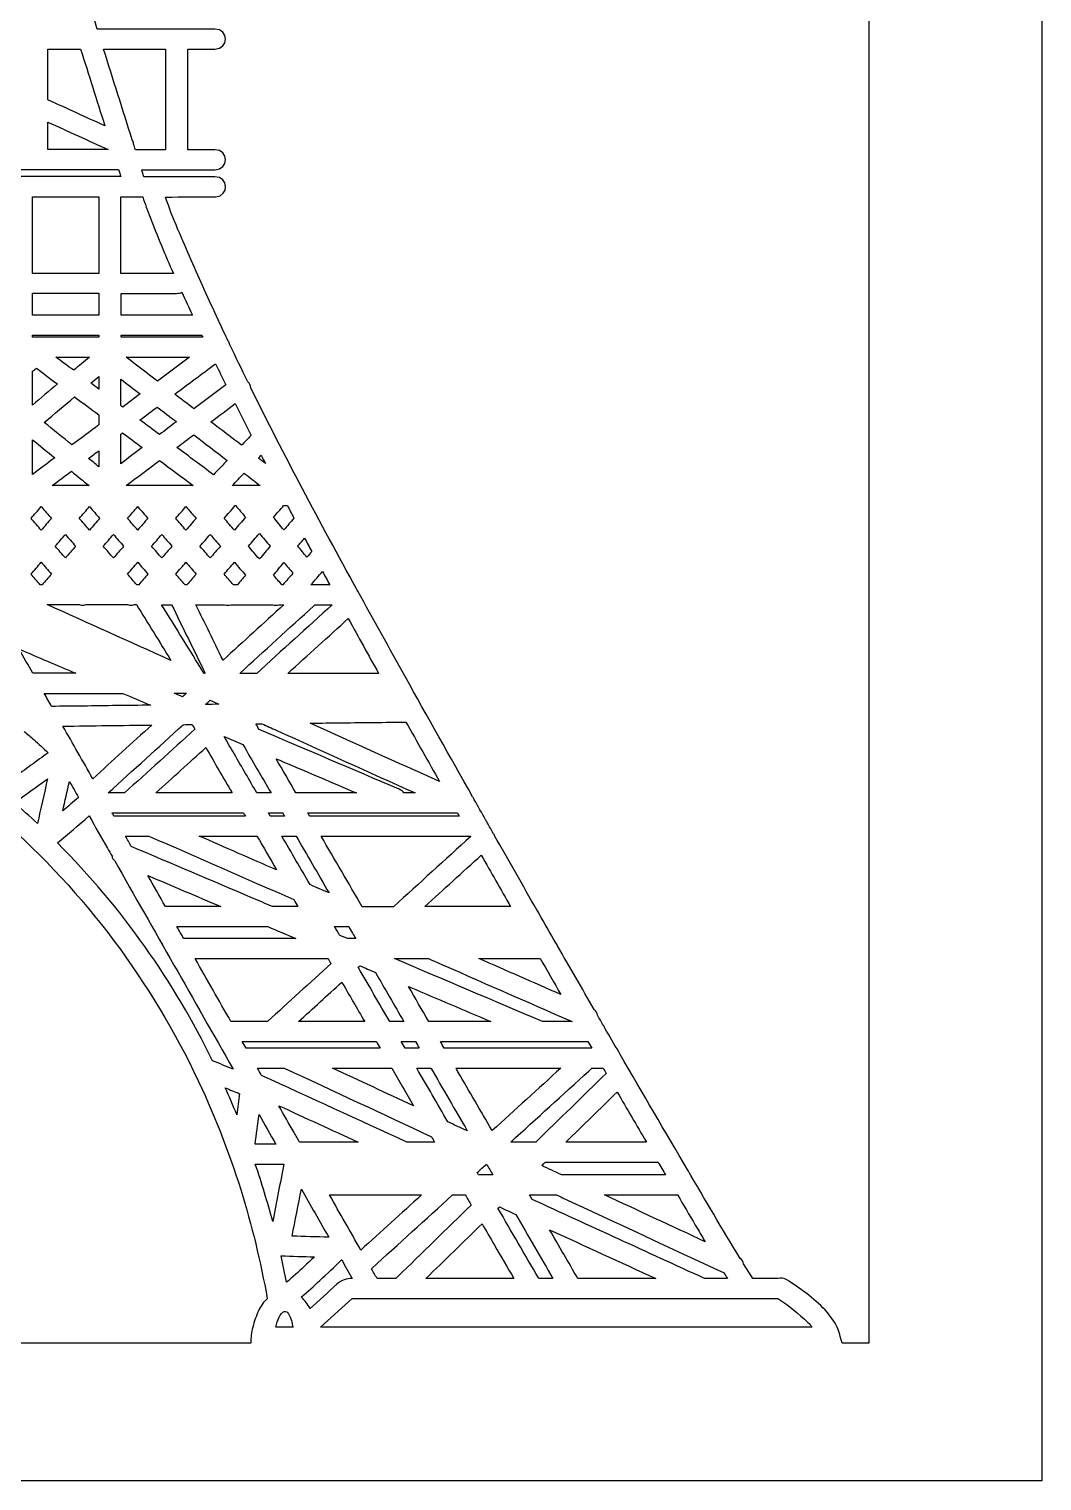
# Model space of a CAD drawing. Extents: x 385.5 to 423.8, y 888.2 to 956.4.
# Drawn here: x 411.97 to 423.77, y 888.18 to 905.11 of the extents above; entities that cross this region are included whole.
import ezdxf

# ---------------------------------------------------------------- set-up
doc = ezdxf.new("R2010")
doc.units = 0
doc.layers.add('Plan_1', color=7, linetype='CONTINUOUS')

msp = doc.modelspace()

# ---------------------------------------------------------------- linework, layer by layer
at = {"layer": 'Plan_1', "color": 7}
for p, q in [((423.77414, 956.445755), (423.77414, 888.181845)), ((421.75525, 954.839675), (421.75525, 889.787945)), ((414.1378, 905.107135), (412.76779, 905.107135)), ((412.19217, 904.282965), (412.19217, 904.875015)), ((412.19217, 904.875015), (412.39361, 904.875015)), ((412.39361, 904.875015), (412.57327, 904.875015)), ((412.57327, 904.875015), (412.57327, 904.875015)), ((412.84059, 904.874765), (412.84057, 904.874735)), ((412.84057, 904.874735), (413.56344, 904.874735)), ((413.56344, 904.874735), (413.56388, 904.875075)), ((413.56388, 904.875075), (413.56388, 903.701145)), ((413.82211, 903.700105), (413.82211, 904.874055)), ((413.82211, 904.874055), (414.1378, 904.874055)), ((412.19176, 904.023295), (412.19176, 904.023355)), ((412.19176, 903.782355), (412.19176, 904.023295)), ((412.19176, 903.702155), (412.19176, 903.751455)), ((412.89493, 903.702155), (412.19176, 903.702155)), ((413.56388, 903.701145), (413.21144, 903.701145)), ((414.1378, 903.700105), (413.82211, 903.700105)), ((411.28029, 903.469385), (412.39321, 903.469385)), ((413.04159, 903.388685), (411.30589, 903.388685)), ((412.3932, 903.469385), (413.01639, 903.469385)), ((412.39321, 903.469385), (412.3932, 903.469385)), ((413.28536, 903.467355), (414.1378, 903.467355)), ((414.13779, 903.386755), (413.31056, 903.386755)), ((412.01254, 903.151215), (412.37608, 903.151215)), ((412.01254, 903.138615), (412.01254, 903.151215)), ((412.01254, 903.151215), (412.01254, 903.151215)), ((412.01254, 902.260015), (412.01254, 903.138615)), ((412.37608, 903.151215), (412.78585, 903.151215)), ((412.78585, 903.151215), (412.78585, 902.260015)), ((413.04376, 903.137975), (413.04376, 903.150575)), ((413.04376, 903.150575), (413.29783, 903.150575)), ((413.04376, 902.259375), (413.04376, 903.137975)), ((413.29783, 903.150575), (413.29783, 903.150235)), ((413.38343, 902.914765), (413.3834, 902.914735)), ((412.78585, 902.260015), (412.01254, 902.260015)), ((413.65413, 902.259375), (413.04376, 902.259375)), ((412.01257, 902.026955), (412.44799, 902.026955)), ((412.01257, 901.772415), (412.01257, 902.026955)), ((412.01257, 902.026955), (412.01257, 902.026955)), ((412.44799, 902.026955), (412.78588, 902.026955)), ((412.78588, 902.026955), (412.78588, 901.772415)), ((413.04415, 902.026325), (413.6926, 902.026325)), ((413.04417, 902.026295), (413.04415, 902.026325)), ((413.04417, 901.771745), (413.04417, 902.026295)), ((413.7529, 902.039225), (413.75298, 902.038855)), ((412.78588, 901.772415), (412.01257, 901.772415)), ((413.87611, 901.771745), (413.04417, 901.771745)), ((412.01254, 901.516235), (412.01254, 901.540035)), ((412.01254, 901.540035), (412.50395, 901.540035)), ((412.78585, 901.516235), (412.01254, 901.516235)), ((412.50395, 901.540035), (412.78585, 901.540035)), ((412.50395, 901.540035), (412.50395, 901.540035)), ((412.78585, 901.540035), (412.78585, 901.516235)), ((413.04415, 901.515515), (413.04415, 901.539315)), ((413.04415, 901.539315), (413.0442, 901.539315)), ((413.99714, 901.515515), (413.04415, 901.515515)), ((413.0442, 901.539315), (413.98604, 901.539315)), ((412.05917, 901.152815), (412.05918, 901.152785)), ((412.28667, 901.283825), (412.37777, 901.283825)), ((412.37777, 901.283825), (412.67593, 901.283825)), ((412.37777, 901.283825), (412.37777, 901.283825)), ((413.10363, 901.283455), (413.84274, 901.283455)), ((413.10363, 901.283455), (413.10363, 901.283455)), ((414.14561, 901.205855), (414.14561, 901.205855)), ((412.01247, 900.724685), (412.01247, 901.120415)), ((412.49326, 901.129635), (412.49285, 901.129635)), ((412.69303, 900.979885), (412.69303, 900.979915)), ((412.78543, 901.057815), (412.78543, 900.910485)), ((413.04169, 901.026895), (413.04165, 901.026945)), ((413.04169, 900.717575), (413.04169, 901.026895)), ((413.46634, 900.701605), (413.46634, 900.701605)), ((414.37359, 900.741445), (414.37313, 900.741385)), ((412.1494, 900.521945), (412.1494, 900.521945)), ((412.78542, 900.609725), (412.78542, 900.493025)), ((412.01213, 899.915555), (412.01213, 900.320455)), ((412.01213, 900.320455), (412.01213, 900.320455)), ((413.04165, 900.040105), (413.04165, 900.384475)), ((413.06295, 900.400475), (413.063, 900.400455)), ((413.8911, 900.378325), (413.8911, 900.378325)), ((414.5592, 900.370815), (414.5562, 900.367815)), ((412.78542, 900.191835), (412.78542, 900.032235)), ((412.78542, 900.191835), (412.78542, 900.191835)), ((414.67726, 900.139025), (414.67726, 900.139125)), ((412.78542, 900.032235), (412.78542, 900.005735)), ((413.49332, 900.079205), (413.49332, 900.079205)), ((412.38081, 899.785205), (412.24094, 899.785205)), ((412.24094, 899.785205), (412.24094, 899.785205)), ((412.38123, 899.785205), (412.38081, 899.785205)), ((412.67209, 899.785205), (412.38123, 899.785205)), ((413.88595, 899.785205), (413.10404, 899.785205)), ((414.66658, 899.785205), (414.3402, 899.785205)), ((414.3402, 899.785205), (414.3402, 899.785205)), ((412.1148, 899.540555), (412.1178, 899.536555)), ((412.1178, 899.536555), (412.11778, 899.536485)), ((412.67722, 899.540555), (412.68022, 899.536555)), ((413.23881, 899.540905), (413.24181, 899.536905)), ((413.80044, 899.540555), (413.80344, 899.536555)), ((413.80344, 899.536555), (413.80386, 899.536485)), ((414.37525, 899.552495), (414.38025, 899.552495)), ((414.37551, 899.552495), (414.37525, 899.552495)), ((414.93857, 899.552175), (414.98227, 899.552175)), ((414.93861, 899.552175), (414.93857, 899.552175)), ((412.55824, 899.403175), (412.55825, 899.403105)), ((413.11989, 899.403535), (413.1199, 899.403435)), ((412.39575, 899.215935), (412.39575, 899.215935)), ((412.67691, 899.266465), (412.67691, 899.266465)), ((412.67691, 899.266465), (412.67691, 899.266465)), ((412.67722, 899.266285), (412.67722, 899.266285)), ((412.95603, 899.215605), (412.95603, 899.215605)), ((413.519, 899.215605), (413.519, 899.215605)), ((414.08312, 899.215935), (414.08312, 899.215935)), ((414.65586, 899.226465), (414.65586, 899.226465)), ((415.1833, 899.173045), (415.18327, 899.173075)), ((412.11431, 898.891655), (412.11433, 898.891655)), ((413.23898, 898.891475), (413.23897, 898.891475)), ((413.80088, 898.891305), (413.80085, 898.891305)), ((414.36466, 898.891655), (414.36461, 898.891655)), ((414.94215, 898.887805), (414.94217, 898.887805)), ((415.39154, 898.785505), (415.39155, 898.785505)), ((412.12548, 898.630325), (412.10278, 898.630325)), ((413.24994, 898.630325), (413.22814, 898.630325)), ((413.79019, 898.630005), (413.78978, 898.630005)), ((413.81159, 898.630005), (413.79019, 898.630005)), ((414.40143, 898.630325), (414.35353, 898.630325)), ((414.93131, 898.630025), (414.91721, 898.630025)), ((415.47625, 898.629635), (415.2564, 898.629635)), ((412.18491, 898.397595), (412.56085, 898.397595)), ((412.63315, 898.397595), (413.12288, 898.397595)), ((413.19558, 898.397595), (413.22428, 898.397595)), ((413.22428, 898.397595), (413.22432, 898.397595)), ((413.51766, 898.397185), (413.63273, 898.397185)), ((413.63273, 898.397185), (413.63317, 898.397235)), ((413.9163, 898.396905), (414.2495, 898.396905)), ((414.3222, 898.396905), (414.32228, 898.396905)), ((414.32228, 898.396905), (414.81201, 898.396905)), ((414.88421, 898.396905), (414.94111, 898.396905)), ((415.28894, 898.382645), (415.29394, 898.386645)), ((415.29394, 898.386645), (415.30394, 898.396645)), ((415.30394, 898.396645), (415.50626, 898.396645)), ((415.69136, 898.235645), (415.69136, 898.235645)), ((412.40564, 897.597275), (412.01682, 897.597275)), ((412.5177, 897.597275), (412.40564, 897.597275)), ((414.0113, 897.596935), (414.0053, 897.607435)), ((414.01122, 897.597235), (414.01122, 897.597235)), ((414.42794, 897.596645), (414.42749, 897.596595)), ((414.62426, 897.596645), (414.42794, 897.596645)), ((414.62475, 897.596645), (414.62426, 897.596645)), ((416.04554, 897.596595), (414.98731, 897.596595)), ((412.1494, 897.363495), (413.0639, 897.363495)), ((412.14942, 897.363445), (412.1494, 897.363495)), ((413.66439, 897.364525), (413.6644, 897.364525)), ((413.6644, 897.364525), (413.80729, 897.364525)), ((414.0284, 897.234275), (414.0284, 897.234175)), ((412.36711, 896.981315), (412.36711, 896.981335)), ((413.76793, 896.998045), (413.76835, 896.998375)), ((414.65365, 896.941755), (414.65365, 896.941755)), ((414.65365, 896.941755), (414.65365, 896.941755)), ((414.65373, 896.941895), (414.65373, 896.941895)), ((414.85815, 896.930585), (414.85818, 896.930655)), ((416.36381, 897.029045), (416.36422, 897.029045)), ((416.36422, 897.029045), (416.36381, 897.029045)), ((416.36381, 897.028765), (416.36381, 897.029005)), ((414.24565, 896.859495), (414.24565, 896.859545)), ((414.0319, 896.730475), (414.0319, 896.730475)), ((414.94973, 896.559405), (414.94972, 896.559405)), ((412.44369, 896.337925), (412.44369, 896.337925)), ((413.08441, 896.202125), (412.89533, 896.202125)), ((414.33806, 896.202145), (413.45012, 896.202145)), ((414.79192, 896.202075), (414.62721, 896.202075)), ((415.78763, 896.202125), (415.08274, 896.202125)), ((416.47283, 896.202125), (416.34022, 896.202125)), ((412.94065, 895.969705), (413.13359, 895.969705)), ((413.34493, 895.932305), (412.96165, 895.932305)), ((413.13359, 895.969705), (413.134, 895.969705)), ((413.1511, 895.969705), (413.15116, 895.969705)), ((413.15116, 895.969705), (414.47152, 895.969705)), ((414.49292, 895.932305), (413.34493, 895.932305)), ((414.76195, 895.969705), (414.92708, 895.969705)), ((414.76198, 895.969705), (414.76195, 895.969705)), ((414.94848, 895.932305), (414.78338, 895.932305)), ((415.22041, 895.969045), (415.22045, 895.969045)), ((415.22045, 895.969045), (416.58062, 895.969045)), ((416.98441, 895.931645), (415.24181, 895.931645)), ((416.58062, 895.969045), (416.96341, 895.969045)), ((412.30512, 895.619235), (412.30511, 895.619245)), ((413.09518, 895.700315), (413.36846, 895.700315)), ((413.36846, 895.700315), (413.36844, 895.700225)), ((413.95612, 895.699525), (414.62811, 895.699525)), ((413.95612, 895.699525), (413.95612, 895.699525)), ((414.91856, 895.699195), (414.91851, 895.699535)), ((414.91851, 895.699535), (415.08362, 895.699535)), ((415.08362, 895.699535), (415.08362, 895.699525)), ((415.37666, 895.698425), (416.73341, 895.698425)), ((416.73334, 895.698855), (417.11613, 895.698855)), ((416.73341, 895.698425), (416.73334, 895.698855)), ((417.11613, 895.698855), (417.11813, 895.694855)), ((413.35685, 895.240525), (413.35685, 895.240525)), ((413.95012, 894.878125), (413.56259, 894.878125)), ((414.20677, 894.878125), (413.95012, 894.878125)), ((416.22058, 894.876665), (415.85357, 894.876665)), ((417.58364, 894.877445), (416.58358, 894.877445)), ((416.58358, 894.877445), (416.58358, 894.877445)), ((413.69514, 894.645045), (414.75335, 894.645045)), ((414.75335, 894.645045), (414.75338, 894.645045)), ((415.53283, 894.644365), (415.69742, 894.644365)), ((415.74112, 894.569165), (415.74103, 894.569165)), ((414.17082, 894.505175), (413.77474, 894.505175)), ((415.08274, 894.505175), (414.17082, 894.505175)), ((415.77913, 894.504465), (415.68543, 894.504465)), ((413.90733, 894.271345), (413.90735, 894.271375)), ((413.90735, 894.271375), (415.45742, 894.271375)), ((416.2316, 894.271395), (416.62555, 894.271395)), ((416.62555, 894.271395), (416.62555, 894.271375)), ((417.21411, 894.271445), (417.57893, 894.271445)), ((417.57893, 894.271445), (417.92925, 894.271445)), ((417.92925, 894.271445), (417.92925, 894.271445)), ((415.82736, 894.187715), (415.82739, 894.187695)), ((415.61653, 893.996475), (415.61697, 893.996475)), ((416.42062, 893.934525), (416.42066, 893.934505)), ((414.3246, 893.537485), (414.32483, 893.537095)), ((414.32483, 893.537095), (414.3246, 893.537485)), ((414.74997, 893.537375), (414.72127, 893.537375)), ((415.88342, 893.537115), (415.11266, 893.537115)), ((416.34022, 893.537445), (416.17517, 893.537445)), ((416.63068, 893.537405), (416.63024, 893.537405)), ((416.63024, 893.537405), (416.63068, 893.537405)), ((418.3005, 893.537115), (417.95574, 893.537115)), ((414.45743, 893.304325), (414.45785, 893.304325)), ((414.45785, 893.304325), (414.7996, 893.304325)), ((414.89847, 893.228125), (414.50113, 893.228125)), ((414.8193, 893.304325), (416.01905, 893.304325)), ((416.06315, 893.228125), (414.89847, 893.228125)), ((416.30984, 893.304325), (416.30989, 893.304325)), ((416.30989, 893.304325), (416.47497, 893.304325)), ((416.51947, 893.228125), (416.35434, 893.228125)), ((416.76583, 893.304015), (418.08923, 893.304015)), ((416.76589, 893.304015), (416.76583, 893.304015)), ((418.52813, 893.227815), (416.80999, 893.227815)), ((418.08923, 893.304015), (418.48449, 893.304015)), ((418.52859, 893.227815), (418.52813, 893.227815)), ((414.6328, 892.995395), (414.94546, 892.995395)), ((414.94546, 892.995395), (414.94542, 892.995395)), ((415.50704, 892.995395), (416.19783, 892.995395)), ((416.19783, 892.995395), (416.19783, 892.995395)), ((416.48913, 892.995395), (416.65426, 892.995395)), ((416.48913, 892.995395), (416.48913, 892.995395)), ((416.94508, 892.995415), (418.16965, 892.995415)), ((416.94509, 892.995365), (416.94508, 892.995415)), ((418.52976, 892.995065), (418.66283, 892.995065)), ((414.25895, 892.764955), (414.25893, 892.764975)), ((418.82534, 892.715345), (418.82534, 892.715345)), ((414.88252, 892.556425), (414.88254, 892.556425)), ((414.39278, 892.451625), (414.39291, 892.452455)), ((414.39324, 892.451625), (414.39278, 892.451625)), ((414.39291, 892.452455), (414.39324, 892.451625)), ((414.39291, 892.452455), (414.39291, 892.452455)), ((414.65206, 892.453335), (414.652, 892.453335)), ((416.66145, 892.195375), (416.66193, 892.195375)), ((417.36853, 892.265865), (417.36807, 892.265845)), ((414.84788, 892.108645), (414.60666, 892.108645)), ((415.53186, 892.132795), (415.12294, 892.132795)), ((415.80646, 892.132795), (415.53186, 892.132795)), ((416.69783, 892.132775), (416.3745, 892.132775)), ((417.58493, 892.132515), (417.58488, 892.132465)), ((417.87626, 892.132515), (417.58493, 892.132515)), ((419.16495, 892.132465), (418.22777, 892.132465)), ((414.60882, 891.875505), (414.94117, 891.875505)), ((414.60882, 891.875505), (414.60882, 891.875505)), ((417.98869, 891.899685), (418.88903, 891.899685)), ((418.88903, 891.899685), (418.88904, 891.899695)), ((418.88904, 891.899695), (419.30098, 891.899695)), ((417.19477, 891.777815), (417.19485, 891.777865)), ((417.37615, 891.749915), (417.21107, 891.749915)), ((419.38888, 891.749645), (418.17904, 891.749645)), ((419.38886, 891.749645), (419.38948, 891.749645)), ((419.38907, 891.749265), (419.38886, 891.749645)), ((419.38886, 891.749645), (419.38886, 891.749645)), ((419.38948, 891.749645), (419.38907, 891.749265)), ((415.14518, 891.584945), (415.14518, 891.584945)), ((415.47326, 891.516875), (416.54514, 891.516875)), ((415.47326, 891.516875), (415.47326, 891.516875)), ((416.90833, 891.516815), (416.90872, 891.516875)), ((416.90872, 891.516875), (417.05541, 891.516875)), ((417.80259, 891.517215), (418.11738, 891.517215)), ((418.67815, 891.516855), (419.11401, 891.516855)), ((418.67816, 891.516855), (418.67815, 891.516855)), ((419.11401, 891.516855), (419.52722, 891.516855)), ((418.18798, 891.484215), (418.18806, 891.484235)), ((417.25088, 891.180015), (417.25088, 891.180015)), ((418.03835, 891.109225), (418.03835, 891.109225)), ((417.86373, 890.909665), (417.86333, 890.910165)), ((414.90869, 890.806345), (414.9087, 890.806395)), ((415.61484, 890.758715), (415.61529, 890.758435)), ((415.96264, 890.656345), (415.96564, 890.659345)), ((416.24668, 890.542705), (416.02724, 890.542705)), ((416.90527, 890.542675), (416.59736, 890.542675)), ((417.62, 890.542675), (416.90527, 890.542675)), ((417.9104, 890.542675), (417.9074, 890.548675)), ((418.07595, 890.542675), (417.9104, 890.542675)), ((418.0761, 890.542705), (418.07633, 890.542335)), ((418.07633, 890.542335), (418.0761, 890.542705)), ((419.27361, 890.542675), (418.36681, 890.542675)), ((420.10974, 890.542645), (419.84244, 890.542645)), ((420.70128, 890.541665), (420.40617, 890.541665)), ((415.14518, 890.323545), (415.14818, 890.326545)), ((415.37019, 889.976515), (415.73928, 890.309595)), ((415.73928, 890.309595), (415.92068, 890.309595)), ((415.95318, 890.309595), (416.2843, 890.309595)), ((416.3305, 890.309595), (418.26467, 890.309595)), ((418.29207, 890.309595), (419.51876, 890.309595)), ((419.51876, 890.309595), (420.69585, 890.309595)), ((415.04814, 889.976455), (414.84664, 889.976465)), ((421.09447, 889.976535), (415.37019, 889.976515)), ((414.55628, 889.787865), (394.78423, 889.787865)), ((421.75525, 889.787945), (421.44685, 889.787945)), ((423.77414, 888.181845), (385.51022, 888.181845))]:
    msp.add_line(p, q, dxfattribs=at)
for points in [[(412.76779, 905.107135), (412.60741, 905.612435), (412.44617, 906.117765), (412.28361, 906.622715)], [(414.1378, 904.874055), (414.30419, 904.874055), (414.30419, 905.107135), (414.1378, 905.107135)], [(412.57327, 904.875015), (412.66777, 904.576615), (412.76188, 904.278195), (412.85597, 903.979435)], [(413.17464, 903.816845), (413.06386, 904.169695), (412.95263, 904.522235), (412.84059, 904.874765)], [(412.85597, 903.979435), (412.63488, 904.080515), (412.41328, 904.181565), (412.19217, 904.282965)], [(412.19176, 904.023355), (412.42616, 903.916505), (412.6605, 903.809335), (412.89493, 903.702155)], [(412.19176, 903.751455), (412.19376, 903.761655), (412.19376, 903.772255), (412.19176, 903.782355)], [(413.19044, 903.767145), (413.19044, 903.784545), (413.18544, 903.801545), (413.17464, 903.816845)], [(413.21144, 903.701145), (413.20444, 903.722945), (413.19774, 903.745345), (413.19044, 903.767145)], [(414.1378, 903.467355), (414.30419, 903.467355), (414.30419, 903.700105), (414.1378, 903.700105)], [(413.01639, 903.469385), (413.02439, 903.442485), (413.03309, 903.415585), (413.04159, 903.388685)], [(413.31056, 903.386755), (413.30156, 903.413655), (413.29346, 903.440555), (413.28536, 903.467355)], [(414.14849, 903.152305), (414.30376, 903.162305), (414.30031, 903.386755), (414.13779, 903.386755)], [(413.29783, 903.150235), (413.32263, 903.070635), (413.35393, 902.992355), (413.38343, 902.914765)], [(413.56423, 903.149305), (413.75884, 903.150305), (413.95346, 903.151305), (414.14849, 903.152305)], [(413.86277, 902.413955), (413.75884, 902.653525), (413.64336, 902.898875), (413.56423, 903.149305)], [(413.3834, 902.914735), (413.4667, 902.694255), (413.55831, 902.475785), (413.65413, 902.259375)], [(414.1763, 901.718125), (414.06889, 901.949525), (413.96412, 902.181205), (413.86277, 902.413955)], [(413.6926, 902.026325), (413.7161, 902.026325), (413.7362, 902.031325), (413.7529, 902.039225)], [(413.75298, 902.038855), (413.79358, 901.949355), (413.83508, 901.860875), (413.87611, 901.771745)], [(414.1887, 901.691525), (414.1857, 901.700525), (414.1817, 901.709925), (414.1763, 901.718125)], [(414.29222, 901.470695), (414.25712, 901.544195), (414.22292, 901.617675), (414.1887, 901.691525)], [(413.98604, 901.539315), (413.98904, 901.531315), (413.99304, 901.523315), (413.99714, 901.515515)], [(414.31362, 901.425395), (414.30962, 901.441695), (414.30292, 901.457395), (414.29222, 901.470695)], [(414.52149, 900.995945), (414.45139, 901.138525), (414.38206, 901.282105), (414.31362, 901.425395)], [(412.01247, 901.120415), (412.02837, 901.131315), (412.04367, 901.142215), (412.05917, 901.152815)], [(412.05918, 901.152785), (412.14078, 901.091885), (412.22209, 901.030955), (412.3038, 900.970055)], [(412.49285, 901.129635), (412.42395, 901.180735), (412.35512, 901.232385), (412.28667, 901.283825)], [(412.67593, 901.283825), (412.61473, 901.232425), (412.55403, 901.181075), (412.49326, 901.129635)], [(413.46847, 901.004105), (413.34655, 901.097305), (413.22512, 901.190575), (413.10363, 901.283455)], [(413.84274, 901.283455), (413.71781, 901.190555), (413.59295, 901.097335), (413.46847, 901.004105)], [(413.67038, 900.851305), (413.82912, 900.969705), (413.98733, 901.087805), (414.14561, 901.205855)], [(414.14561, 901.205855), (414.18541, 901.124555), (414.22481, 901.042515), (414.2645, 900.961205)], [(412.69303, 900.979915), (412.72383, 901.006115), (412.75503, 901.032015), (412.78543, 901.057815)], [(412.78543, 900.910485), (412.75463, 900.933585), (412.72343, 900.956785), (412.69303, 900.979885)], [(413.04165, 901.026945), (413.11695, 900.969445), (413.19218, 900.911595), (413.26747, 900.854035)], [(414.55659, 900.924445), (414.55572, 900.950345), (414.54199, 900.975445), (414.52149, 900.995945)], [(412.3038, 900.970055), (412.2067, 900.888355), (412.10959, 900.806365), (412.01247, 900.724685)], [(412.1494, 900.521945), (412.26703, 900.621345), (412.38553, 900.720655), (412.50382, 900.820165)], [(412.50382, 900.820165), (412.59742, 900.750165), (412.69143, 900.679745), (412.78542, 900.609725)], [(413.26747, 900.854035), (413.19947, 900.803335), (413.13103, 900.752285), (413.06349, 900.701275)], [(413.89324, 900.680835), (413.81884, 900.737635), (413.74482, 900.794485), (413.67038, 900.851305)], [(414.2645, 900.961205), (414.14046, 900.868005), (414.01684, 900.774055), (413.89324, 900.680835)], [(415.78801, 898.581295), (415.36284, 899.355775), (414.94623, 900.134655), (414.55659, 900.924445)], [(413.06349, 900.701275), (413.05649, 900.706275), (413.04889, 900.712175), (413.04169, 900.717575)], [(413.26446, 900.550855), (413.33166, 900.600855), (413.39918, 900.651255), (413.46634, 900.701605)], [(413.46634, 900.701605), (413.54074, 900.644805), (413.61563, 900.587605), (413.69008, 900.530125)], [(414.09253, 900.529115), (414.18623, 900.599915), (414.28035, 900.670685), (414.37359, 900.741445)], [(414.37313, 900.741385), (414.43473, 900.617855), (414.49673, 900.494005), (414.5592, 900.370815)], [(412.47276, 900.259615), (412.36498, 900.346715), (412.25719, 900.434495), (412.1494, 900.521945)], [(412.78542, 900.493025), (412.68146, 900.415125), (412.57713, 900.337525), (412.47276, 900.259615)], [(413.49245, 900.380725), (413.41635, 900.437525), (413.34063, 900.494045), (413.26446, 900.550855)], [(413.69008, 900.530125), (413.62418, 900.480425), (413.55831, 900.430425), (413.49245, 900.380725)], [(414.44967, 900.255865), (414.33076, 900.347065), (414.21147, 900.437935), (414.09253, 900.529115)], [(412.01213, 900.320455), (412.09893, 900.250055), (412.18576, 900.179935), (412.27218, 900.109505)], [(413.04165, 900.384475), (413.04865, 900.389475), (413.05625, 900.395375), (413.06295, 900.400475)], [(413.063, 900.400455), (413.1396, 900.343655), (413.21574, 900.286455), (413.29183, 900.229325)], [(413.69561, 900.230305), (413.76101, 900.279705), (413.82608, 900.329005), (413.8911, 900.378325)], [(413.8911, 900.378325), (414.02114, 900.278925), (414.15115, 900.179625), (414.28121, 900.079905)], [(414.5562, 900.367815), (414.5207, 900.330715), (414.4852, 900.293015), (414.44967, 900.255865)], [(412.66607, 900.103035), (412.70587, 900.132635), (412.74567, 900.162535), (412.78542, 900.191835)], [(413.29183, 900.229325), (413.20803, 900.166325), (413.12459, 900.103425), (413.04165, 900.040105)], [(414.12164, 899.911805), (413.9796, 900.018305), (413.83721, 900.124115), (413.69561, 900.230305)], [(414.64566, 900.105725), (414.65626, 900.116825), (414.66676, 900.127925), (414.67726, 900.139025)], [(414.67726, 900.139125), (414.69356, 900.107425), (414.70986, 900.075525), (414.72646, 900.043825)], [(412.27218, 900.109505), (412.18578, 900.045205), (412.09893, 899.980535), (412.01213, 899.915555)], [(412.78542, 900.005735), (412.74562, 900.038035), (412.70542, 900.070435), (412.66607, 900.103035)], [(413.10404, 899.785205), (413.23369, 899.883205), (413.36326, 899.981205), (413.49332, 900.079205)], [(413.49332, 900.079205), (413.62421, 899.981205), (413.75507, 899.883205), (413.88595, 899.785205)], [(414.28121, 900.079905), (414.22811, 900.023705), (414.17466, 899.967605), (414.12164, 899.911805)], [(414.72646, 900.043825), (414.69956, 900.064225), (414.67256, 900.085025), (414.64566, 900.105725)], [(412.24094, 899.785205), (412.31584, 899.841305), (412.39065, 899.897155), (412.4655, 899.952635)], [(412.4655, 899.952635), (412.5344, 899.896835), (412.60324, 899.841055), (412.67209, 899.785205)], [(414.3402, 899.785205), (414.386, 899.833505), (414.4317, 899.881505), (414.4775, 899.929855)], [(414.4775, 899.929855), (414.5404, 899.881555), (414.60326, 899.833255), (414.66658, 899.785205)], [(411.99542, 899.403105), (412.03522, 899.448705), (412.07502, 899.494605), (412.1148, 899.540555)], [(412.11778, 899.536485), (412.15628, 899.492285), (412.19478, 899.447685), (412.23327, 899.403105)], [(412.55825, 899.403105), (412.59805, 899.448705), (412.63745, 899.494605), (412.67722, 899.540555)], [(412.68022, 899.536555), (412.71872, 899.492355), (412.75722, 899.447755), (412.79527, 899.403175)], [(413.1199, 899.403435), (413.1597, 899.449035), (413.199, 899.494935), (413.23881, 899.540905)], [(413.24181, 899.536905), (413.28031, 899.492705), (413.31881, 899.448105), (413.3573, 899.403535)], [(413.68153, 899.403105), (413.72133, 899.448705), (413.76063, 899.494605), (413.80044, 899.540555)], [(413.80386, 899.536485), (413.84236, 899.492285), (413.88086, 899.447685), (413.91894, 899.403105)], [(414.24591, 899.403105), (414.28911, 899.453105), (414.33231, 899.502805), (414.37551, 899.552495)], [(414.38025, 899.552495), (414.41875, 899.507195), (414.45675, 899.461995), (414.49529, 899.416705)], [(414.81977, 899.414675), (414.85957, 899.460675), (414.89927, 899.506175), (414.93861, 899.552175)], [(414.98227, 899.552175), (415.00787, 899.503775), (415.03357, 899.455575), (415.05927, 899.407175)], [(412.11433, 899.266285), (412.07503, 899.311885), (412.03523, 899.357785), (411.99542, 899.403105)], [(412.23327, 899.403105), (412.19347, 899.357805), (412.15407, 899.311905), (412.11433, 899.266285)], [(412.6772, 899.266355), (412.6374, 899.311955), (412.5976, 899.357855), (412.55824, 899.403175)], [(412.79527, 899.403175), (412.75587, 899.357975), (412.71617, 899.312075), (412.6772, 899.266355)], [(413.23839, 899.266735), (413.19909, 899.312235), (413.15929, 899.358135), (413.11989, 899.403535)], [(413.3573, 899.403535), (413.3175, 899.358235), (413.2782, 899.312335), (413.23839, 899.266735)], [(413.80044, 899.266285), (413.76064, 899.311885), (413.72134, 899.357785), (413.68153, 899.403105)], [(413.91894, 899.403105), (413.87954, 899.357805), (413.83984, 899.311905), (413.80044, 899.266285)], [(414.36482, 899.266285), (414.32542, 899.311885), (414.28572, 899.357785), (414.24591, 899.403105)], [(414.49529, 899.416705), (414.45169, 899.366705), (414.40809, 899.316305), (414.36482, 899.266285)], [(414.94249, 899.269025), (414.90139, 899.317325), (414.86079, 899.366025), (414.81977, 899.414675)], [(415.05927, 899.407175), (415.02027, 899.360975), (414.98137, 899.314975), (414.94249, 899.269025)], [(412.27725, 899.078805), (412.31665, 899.124405), (412.35645, 899.170005), (412.39575, 899.215935)], [(412.39575, 899.215935), (412.43555, 899.170335), (412.47485, 899.124735), (412.51468, 899.078805)], [(412.83712, 899.078475), (412.87692, 899.124075), (412.91622, 899.169675), (412.95603, 899.215605)], [(412.95603, 899.215605), (412.99543, 899.170005), (413.03523, 899.124405), (413.07456, 899.078475)], [(413.4005, 899.078475), (413.4398, 899.124075), (413.4796, 899.169675), (413.519, 899.215605)], [(413.519, 899.215605), (413.5588, 899.170005), (413.5981, 899.124405), (413.63791, 899.078475)], [(413.96418, 899.078805), (414.00398, 899.124405), (414.04338, 899.170005), (414.08312, 899.215935)], [(414.08312, 899.215935), (414.12242, 899.170335), (414.16222, 899.124735), (414.20203, 899.078805)], [(414.52799, 899.078475), (414.57069, 899.127875), (414.61349, 899.177175), (414.65586, 899.226465)], [(414.65586, 899.226465), (414.69776, 899.177165), (414.73926, 899.127765), (414.78119, 899.078475)], [(415.1033, 899.078445), (415.1297, 899.110045), (415.1562, 899.141545), (415.1833, 899.173045)], [(415.18327, 899.173075), (415.21067, 899.120975), (415.23887, 899.068955), (415.26707, 899.017225)], [(412.39575, 898.942005), (412.35635, 898.987605), (412.31665, 899.033205), (412.27725, 899.078805)], [(412.51468, 899.078805), (412.47488, 899.033205), (412.43558, 898.987605), (412.39575, 898.942005)], [(412.95603, 898.941655), (412.91623, 898.987255), (412.87693, 899.032855), (412.83712, 899.078475)], [(413.07456, 899.078475), (413.03516, 899.032875), (412.99536, 898.987275), (412.95603, 898.941655)], [(413.519, 898.941655), (413.4796, 898.987255), (413.4398, 899.032855), (413.4005, 899.078475)], [(413.63791, 899.078475), (413.59811, 899.032875), (413.55881, 898.987275), (413.519, 898.941655)], [(414.08312, 898.942005), (414.04332, 898.987605), (414.00392, 899.033205), (413.96418, 899.078805)], [(414.20203, 899.078805), (414.16223, 899.033205), (414.12243, 898.987605), (414.08312, 898.942005)], [(414.65586, 898.930455), (414.61316, 898.979855), (414.57026, 899.029155), (414.52799, 899.078475)], [(414.78119, 899.078475), (414.73969, 899.029475), (414.69789, 898.979775), (414.65586, 898.930455)], [(415.21027, 898.951525), (415.17477, 898.994025), (415.13887, 899.036225), (415.1033, 899.078445)], [(415.26707, 899.017225), (415.24827, 898.995125), (415.22897, 898.973625), (415.21027, 898.951525)], [(411.99411, 898.752505), (412.03431, 898.798705), (412.07451, 898.845405), (412.11431, 898.891655)], [(412.11433, 898.891655), (412.15413, 898.846055), (412.19353, 898.800155), (412.23327, 898.754505)], [(413.12033, 898.754505), (413.16013, 898.800105), (413.19943, 898.845705), (413.23898, 898.891475)], [(413.23897, 898.891475), (413.27867, 898.845975), (413.31797, 898.800075), (413.35773, 898.754505)], [(413.68197, 898.754185), (413.72137, 898.799785), (413.76107, 898.845385), (413.80088, 898.891305)], [(413.80085, 898.891305), (413.84025, 898.845705), (413.87995, 898.799805), (413.91935, 898.754185)], [(414.24572, 898.754505), (414.28552, 898.800105), (414.32532, 898.845705), (414.36466, 898.891655)], [(414.36461, 898.891655), (414.40821, 898.841355), (414.45191, 898.791275), (414.49503, 898.740885)], [(414.81971, 898.742645), (414.86071, 898.791045), (414.90131, 898.839645), (414.94215, 898.887805)], [(414.94217, 898.887805), (414.97757, 898.846305), (415.01217, 898.804905), (415.04723, 898.763725)], [(415.2564, 898.629635), (415.3017, 898.681735), (415.3467, 898.733425), (415.39154, 898.785505)], [(415.39155, 898.785505), (415.41985, 898.733405), (415.44805, 898.681705), (415.47625, 898.629635)], [(412.10278, 898.630325), (412.06688, 898.671125), (412.03008, 898.711725), (411.99411, 898.752505)], [(412.23327, 898.754505), (412.19737, 898.713305), (412.16147, 898.671505), (412.12548, 898.630325)], [(413.22814, 898.630325), (413.19214, 898.671525), (413.15634, 898.713325), (413.12033, 898.754505)], [(413.35773, 898.754505), (413.32183, 898.713305), (413.28593, 898.671505), (413.24994, 898.630325)], [(413.78978, 898.630005), (413.75338, 898.671205), (413.71798, 898.713005), (413.68197, 898.754185)], [(413.91935, 898.754185), (413.88345, 898.712985), (413.84755, 898.671185), (413.81159, 898.630005)], [(414.35353, 898.630325), (414.31763, 898.671525), (414.28173, 898.713325), (414.24572, 898.754505)], [(414.49503, 898.740885), (414.46383, 898.703785), (414.43263, 898.667085), (414.40143, 898.630325)], [(414.91721, 898.630025), (414.88471, 898.667425), (414.85181, 898.705225), (414.81971, 898.742645)], [(415.04723, 898.763725), (415.00833, 898.718825), (414.97023, 898.674625), (414.93131, 898.630025)], [(415.80301, 898.553695), (415.80001, 898.563695), (415.79401, 898.572695), (415.78801, 898.581295)], [(416.35477, 897.558395), (416.17, 897.889475), (415.98609, 898.221265), (415.80301, 898.553695)], [(413.62552, 897.747675), (413.14521, 897.964075), (412.66483, 898.180845), (412.18491, 898.397595)], [(412.56085, 898.397595), (412.58485, 898.388595), (412.61005, 898.389595), (412.63315, 898.397595)], [(413.12288, 898.397595), (413.14728, 898.388595), (413.17208, 898.389595), (413.19558, 898.397595)], [(413.22432, 898.397595), (413.35816, 898.181195), (413.49209, 897.964425), (413.62552, 897.747675)], [(414.0053, 897.607435), (413.84274, 897.870435), (413.68021, 898.133835), (413.51766, 898.397185)], [(413.63317, 898.397235), (413.76405, 898.130805), (413.89491, 897.864045), (414.0258, 897.597235)], [(414.23282, 897.750705), (414.12719, 897.966105), (414.02193, 898.181485), (413.9163, 898.396905)], [(414.94111, 898.396905), (414.70501, 898.181485), (414.46889, 897.966105), (414.23282, 897.750705)], [(414.2495, 898.396905), (414.2739, 898.387905), (414.2987, 898.388905), (414.3222, 898.396905)], [(414.42749, 897.596595), (414.7145, 897.858595), (415.00194, 898.120955), (415.28894, 898.382645)], [(415.50626, 898.396645), (415.21243, 898.130215), (414.91857, 897.863445), (414.62475, 897.596645)], [(414.81201, 898.396905), (414.83601, 898.387905), (414.86121, 898.388905), (414.88421, 898.396905)], [(414.98731, 897.596595), (415.22217, 897.809615), (415.45701, 898.022605), (415.69136, 898.235645)], [(415.69136, 898.235645), (415.80896, 898.022275), (415.92661, 897.809295), (416.04554, 897.596595)], [(411.8564, 897.879375), (412.07712, 897.785475), (412.29741, 897.691195), (412.5177, 897.597275)], [(412.01682, 897.597275), (411.96332, 897.691175), (411.90988, 897.785425), (411.8564, 897.879375)], [(414.0258, 897.597235), (414.0208, 897.597235), (414.0158, 897.597235), (414.0113, 897.596935)], [(417.14047, 896.157815), (416.87741, 896.624345), (416.61567, 897.091215), (416.35477, 897.558395)], [(412.23582, 897.211365), (412.20712, 897.262065), (412.17812, 897.312765), (412.14942, 897.363445)], [(413.0639, 897.363495), (413.17171, 897.317595), (413.27991, 897.271295), (413.38767, 897.225365)], [(413.76189, 897.323025), (413.72939, 897.337025), (413.69689, 897.350925), (413.66439, 897.364525)], [(413.80729, 897.364525), (413.79189, 897.350525), (413.77689, 897.336925), (413.76189, 897.323025)], [(414.0284, 897.234175), (414.0459, 897.250475), (414.0635, 897.266175), (414.081, 897.282575)], [(414.081, 897.282575), (414.1152, 897.267275), (414.1494, 897.251575), (414.18367, 897.236275)], [(412.60324, 897.215365), (412.48049, 897.214365), (412.35813, 897.212365), (412.23582, 897.211365)], [(413.38767, 897.225365), (413.12637, 897.222365), (412.86501, 897.219365), (412.60324, 897.215365)], [(414.18367, 897.236275), (414.13207, 897.235605), (414.08044, 897.235275), (414.0284, 897.234275)], [(411.91675, 896.920105), (411.95445, 896.888505), (411.99115, 896.857105), (412.02794, 896.824805)], [(412.36711, 896.981335), (412.71188, 896.985335), (413.05664, 896.990335), (413.40183, 896.993935)], [(412.71574, 896.368135), (412.59943, 896.572335), (412.4835, 896.777155), (412.36711, 896.981315)], [(413.40183, 896.993935), (413.17295, 896.785335), (412.94416, 896.576755), (412.71574, 896.368135)], [(412.89533, 896.202125), (413.1862, 896.467545), (413.47704, 896.732625), (413.76793, 896.998045)], [(413.90479, 896.946675), (413.63151, 896.698265), (413.35815, 896.450565), (413.08441, 896.202125)], [(413.76835, 896.998375), (413.80345, 896.998715), (413.83895, 896.999375), (413.87439, 896.999375)], [(413.87439, 896.999375), (413.88439, 896.981675), (413.89449, 896.964375), (413.90479, 896.946675)], [(414.6152, 897.008225), (414.6383, 897.008565), (414.6614, 897.008885), (414.6845, 897.008885)], [(414.6537, 896.941925), (414.6409, 896.964325), (414.6281, 896.986225), (414.6152, 897.008225)], [(416.28632, 896.245725), (415.74192, 896.477765), (415.19758, 896.709755), (414.6537, 896.941925)], [(414.6845, 897.008885), (414.7427, 896.982985), (414.80039, 896.956485), (414.85815, 896.930585)], [(414.85818, 896.930655), (415.39624, 896.687705), (415.93433, 896.444745), (416.47283, 896.202125)], [(415.24785, 897.015765), (415.49762, 897.018765), (415.74744, 897.021765), (415.99721, 897.024765)], [(416.75602, 896.335195), (416.25344, 896.561805), (415.75084, 896.788795), (415.24785, 897.015765)], [(415.99721, 897.024765), (416.11939, 897.025765), (416.2416, 897.027765), (416.36381, 897.028765)], [(416.36381, 897.029005), (416.49428, 896.797275), (416.62509, 896.565895), (416.75602, 896.335195)], [(412.02794, 896.824805), (412.08484, 896.774805), (412.14088, 896.723405), (412.19603, 896.671665)], [(414.24565, 896.859545), (414.31875, 896.828245), (414.39147, 896.797245), (414.46509, 896.765945)], [(414.36456, 896.654645), (414.32476, 896.723045), (414.28496, 896.791445), (414.24565, 896.859495)], [(414.46509, 896.765945), (414.57372, 896.578095), (414.68321, 896.390295), (414.79192, 896.202075)], [(412.19603, 896.671665), (412.06131, 896.574065), (411.92698, 896.476015), (411.79275, 896.378355)], [(413.45012, 896.202145), (413.64434, 896.378395), (413.83803, 896.554345), (414.0319, 896.730475)], [(414.0319, 896.730475), (414.13413, 896.554585), (414.23589, 896.378355), (414.33806, 896.202145)], [(414.62721, 896.202075), (414.53961, 896.353175), (414.45229, 896.503905), (414.36456, 896.654645)], [(415.08274, 896.202125), (415.00574, 896.335175), (414.92829, 896.468225), (414.85133, 896.601605)], [(414.85133, 896.601605), (414.88423, 896.587305), (414.91723, 896.573705), (414.94973, 896.559405)], [(414.94972, 896.559405), (415.22946, 896.440325), (415.50833, 896.321225), (415.78763, 896.202125)], [(411.80124, 896.087125), (411.92994, 896.180725), (412.05918, 896.274605), (412.18828, 896.368525)], [(412.18828, 896.368525), (412.14898, 896.194275), (412.10958, 896.020425), (412.07027, 895.846175)], [(412.36539, 895.992875), (412.39149, 896.107895), (412.41759, 896.222895), (412.44369, 896.337925)], [(412.44369, 896.337925), (412.47909, 896.275425), (412.51409, 896.213285), (412.54976, 896.150745)], [(416.34022, 896.202125), (416.32992, 896.219425), (416.31242, 896.234725), (416.28632, 896.245725)], [(412.07027, 895.846175), (411.98217, 895.928175), (411.89276, 896.008485), (411.80124, 896.087125)], [(412.54976, 896.150745), (412.48816, 896.098045), (412.42657, 896.045605), (412.36539, 895.992875)], [(417.15967, 896.123415), (417.15567, 896.135615), (417.14897, 896.147215), (417.14047, 896.157815)], [(417.29228, 895.889295), (417.24818, 895.967195), (417.20418, 896.045485), (417.15967, 896.123415)], [(411.55351, 895.977535), (412.55437, 895.128215), (413.33541, 894.092395), (413.88933, 892.960315)], [(412.30511, 895.619245), (412.42786, 895.724045), (412.55019, 895.829195), (412.6725, 895.934015)], [(412.6725, 895.934015), (412.7435, 895.809145), (412.81454, 895.684595), (412.88556, 895.559695)], [(412.96165, 895.932305), (412.95465, 895.944605), (412.94755, 895.957105), (412.94065, 895.969705)], [(413.134, 895.969705), (413.14, 895.969365), (413.1456, 895.969365), (413.1511, 895.969705)], [(414.47152, 895.969705), (414.47852, 895.957105), (414.48602, 895.944905), (414.49292, 895.932305)], [(414.78338, 895.932305), (414.77638, 895.944505), (414.76888, 895.957105), (414.76198, 895.969705)], [(414.92708, 895.969705), (414.93408, 895.957105), (414.94168, 895.944905), (414.94848, 895.932305)], [(415.24181, 895.931645), (415.23481, 895.943845), (415.22731, 895.956445), (415.22041, 895.969045)], [(416.96341, 895.969045), (416.97041, 895.956445), (416.97711, 895.944145), (416.98441, 895.931645)], [(417.31328, 895.851895), (417.30828, 895.865195), (417.30178, 895.878095), (417.29228, 895.889295)], [(417.38128, 895.732145), (417.35858, 895.772345), (417.33638, 895.812045), (417.31328, 895.851895)], [(417.39758, 895.703945), (417.39358, 895.714145), (417.38758, 895.723645), (417.38128, 895.732145)], [(414.11179, 893.079735), (413.65926, 894.001885), (413.05958, 894.862765), (412.30512, 895.619235)], [(413.16398, 895.578835), (413.14128, 895.619335), (413.11818, 895.659835), (413.09518, 895.700315)], [(414.57675, 894.977235), (414.10623, 895.177685), (413.6353, 895.378085), (413.16398, 895.578835)], [(413.36844, 895.700225), (413.9322, 895.452865), (414.49508, 895.206145), (415.05841, 894.959115)], [(414.85692, 895.304475), (414.55665, 895.436175), (414.25639, 895.567875), (413.95612, 895.699525)], [(414.62811, 895.699525), (414.70461, 895.567825), (414.78083, 895.436135), (414.85692, 895.304475)], [(415.24664, 895.133325), (415.13754, 895.321825), (415.02805, 895.510325), (414.91856, 895.699195)], [(415.08362, 895.699525), (415.21149, 895.478355), (415.33985, 895.257505), (415.46813, 895.036325)], [(415.85357, 894.876665), (415.69444, 895.150595), (415.53577, 895.424535), (415.37666, 895.698425)], [(417.11813, 895.694855), (416.81882, 895.422345), (416.51948, 895.149525), (416.22058, 894.876665)], [(417.88989, 894.838615), (417.72522, 895.126845), (417.56099, 895.415395), (417.39758, 895.703945)], [(412.88556, 895.559695), (412.90346, 895.528395), (412.92146, 895.496395), (412.93936, 895.464695)], [(412.93936, 895.464695), (412.94236, 895.444695), (412.95226, 895.425595), (412.97106, 895.409595)], [(412.97106, 895.409595), (413.43128, 894.600075), (413.89111, 893.790915), (414.35134, 892.981735)], [(416.58358, 894.877445), (416.80302, 895.077545), (417.02284, 895.277945), (417.24231, 895.477695)], [(417.24231, 895.477695), (417.35612, 895.277575), (417.46988, 895.077195), (417.58364, 894.877445)], [(413.35685, 895.240525), (413.64002, 895.119725), (413.92357, 894.998925), (414.20677, 894.878125)], [(413.56259, 894.878125), (413.49419, 894.998555), (413.42529, 895.119395), (413.35685, 895.240525)], [(415.46813, 895.036325), (415.39413, 895.068625), (415.32059, 895.101025), (415.24664, 895.133325)], [(414.80817, 894.878535), (414.73107, 894.911335), (414.6539, 894.944235), (414.57675, 894.977235)], [(415.05841, 894.959115), (415.07421, 894.932215), (415.08961, 894.905315), (415.10501, 894.878515)], [(415.10501, 894.878515), (415.00621, 894.878515), (414.90699, 894.878515), (414.80817, 894.878535)], [(417.91599, 894.793015), (417.91099, 894.809715), (417.90269, 894.825715), (417.88989, 894.838615)], [(418.10375, 894.465345), (418.04085, 894.574565), (417.97843, 894.683795), (417.91599, 894.793015)], [(413.77474, 894.505175), (413.74824, 894.551775), (413.72174, 894.598375), (413.69514, 894.645045)], [(414.75338, 894.645045), (414.8633, 894.598445), (414.97282, 894.551845), (415.08274, 894.505175)], [(415.59093, 894.544665), (415.57173, 894.577965), (415.55203, 894.610965), (415.53283, 894.644365)], [(415.69742, 894.644365), (415.71152, 894.619565), (415.72652, 894.594365), (415.74112, 894.569165)], [(415.74103, 894.569165), (415.75343, 894.547365), (415.76623, 894.526265), (415.77913, 894.504465)], [(415.68543, 894.504465), (415.65383, 894.517765), (415.62213, 894.531365), (415.59093, 894.544665)], [(418.12895, 894.421745), (418.12395, 894.437745), (418.11565, 894.452745), (418.10375, 894.465345)], [(418.55709, 893.677595), (418.4142, 893.925645), (418.27135, 894.173695), (418.12895, 894.421745)], [(414.32457, 893.537445), (414.18565, 893.781965), (414.04668, 894.026535), (413.90733, 894.271345)], [(415.49122, 894.213175), (415.24403, 893.987575), (414.99719, 893.762665), (414.74997, 893.537375)], [(415.45742, 894.271375), (415.46892, 894.251975), (415.48012, 894.232275), (415.49122, 894.213175)], [(417.95574, 893.537115), (417.38088, 893.781745), (416.80644, 894.026435), (416.2316, 894.271395)], [(416.62555, 894.271375), (416.64655, 894.262375), (416.66695, 894.253375), (416.68755, 894.244175)], [(416.68755, 894.244175), (417.22518, 894.008745), (417.76288, 893.772575), (418.3005, 893.537115)], [(418.16924, 893.852895), (417.85102, 893.992395), (417.53276, 894.132265), (417.21411, 894.271445)], [(417.92925, 894.271445), (418.00925, 894.131915), (418.08923, 893.992395), (418.16924, 893.852895)], [(415.80816, 894.170015), (415.81416, 894.176015), (415.82096, 894.181615), (415.82736, 894.187715)], [(416.17517, 893.537445), (416.05283, 893.748065), (415.93049, 893.959045), (415.80816, 894.170015)], [(415.82739, 894.187695), (415.88729, 894.161795), (415.94759, 894.136595), (416.00746, 894.110795)], [(416.00746, 894.110795), (416.11821, 893.919545), (416.22898, 893.728325), (416.34022, 893.537445)], [(415.11266, 893.537115), (415.28073, 893.689895), (415.44885, 893.843365), (415.61653, 893.996475)], [(415.61697, 893.996475), (415.70587, 893.843365), (415.79492, 893.689895), (415.88342, 893.537115)], [(416.63068, 893.537425), (416.55148, 893.673525), (416.47244, 893.809995), (416.39332, 893.946425)], [(416.39332, 893.946425), (416.40232, 893.942425), (416.41172, 893.938425), (416.42062, 893.934525)], [(416.42066, 893.934505), (416.73164, 893.802135), (417.04259, 893.669755), (417.35354, 893.537405)], [(414.72127, 893.537375), (414.5891, 893.537375), (414.45651, 893.537375), (414.32457, 893.537445)], [(417.35354, 893.537405), (417.11245, 893.537405), (416.87179, 893.537405), (416.63068, 893.537425)], [(418.59599, 893.610195), (418.59399, 893.634995), (418.58239, 893.658895), (418.55709, 893.677595)], [(418.66359, 893.493495), (418.64089, 893.532295), (418.61829, 893.571395), (418.59599, 893.610195)], [(418.68199, 893.461195), (418.67799, 893.472795), (418.67129, 893.483695), (418.66359, 893.493495)], [(418.84323, 893.182835), (418.78933, 893.275735), (418.73586, 893.368275), (418.68199, 893.461195)], [(414.50113, 893.228125), (414.48613, 893.253625), (414.47203, 893.279125), (414.45743, 893.304325)], [(414.7996, 893.304325), (414.8056, 893.303945), (414.8128, 893.303945), (414.8193, 893.304325)], [(416.01905, 893.304325), (416.03405, 893.278825), (416.04855, 893.253625), (416.06315, 893.228125)], [(416.35434, 893.228125), (416.33984, 893.253625), (416.32444, 893.279125), (416.30984, 893.304325)], [(416.47497, 893.304325), (416.48957, 893.278825), (416.50447, 893.253625), (416.51947, 893.228125)], [(416.80999, 893.227815), (416.79539, 893.253415), (416.78049, 893.278915), (416.76589, 893.304015)], [(418.48449, 893.304015), (418.49909, 893.278515), (418.51359, 893.253315), (418.52859, 893.227815)], [(414.35134, 892.981735), (414.27134, 893.014435), (414.19135, 893.047035), (414.11179, 893.079735)], [(418.85903, 893.155335), (418.85503, 893.165335), (418.85003, 893.174735), (418.84323, 893.182835)], [(419.64733, 891.806445), (419.38301, 892.255285), (419.12083, 892.705115), (418.85903, 893.155335)], [(413.88933, 892.960315), (413.89133, 892.946015), (413.89833, 892.932715), (413.90813, 892.920815)], [(413.90813, 892.920815), (414.11858, 892.485595), (414.29563, 892.036425), (414.43852, 891.578745)], [(414.682, 892.909295), (414.6657, 892.937795), (414.6495, 892.966795), (414.6328, 892.995395)], [(416.3745, 892.132775), (415.8103, 892.391745), (415.24574, 892.650325), (414.682, 892.909295)], [(414.94542, 892.995395), (415.5177, 892.728615), (416.08916, 892.462185), (416.66145, 892.195375)], [(416.4536, 892.554065), (416.13834, 892.701065), (415.82268, 892.848395), (415.50704, 892.995395)], [(416.19783, 892.995395), (416.28293, 892.848395), (416.36852, 892.701065), (416.4536, 892.554065)], [(416.85269, 892.368265), (416.73123, 892.577545), (416.61059, 892.786445), (416.48913, 892.995395)], [(416.65426, 892.995395), (416.79624, 892.751085), (416.93738, 892.506725), (417.07895, 892.262765)], [(416.97029, 892.951865), (416.96229, 892.966165), (416.95359, 892.981065), (416.94509, 892.995365)], [(417.36807, 892.265845), (417.23545, 892.494515), (417.10246, 892.723185), (416.97029, 892.951865)], [(418.16965, 892.995415), (417.90275, 892.752465), (417.63542, 892.508835), (417.36853, 892.265865)], [(417.58488, 892.132465), (417.88818, 892.408415), (418.19097, 892.684735), (418.49466, 892.960365)], [(418.69793, 892.933865), (418.42416, 892.666735), (418.15003, 892.399595), (417.87626, 892.132515)], [(418.49466, 892.960365), (418.50166, 892.966365), (418.50796, 892.972965), (418.51476, 892.979065)], [(418.51476, 892.979065), (418.52076, 892.984065), (418.52546, 892.989665), (418.52976, 892.995065)], [(418.66283, 892.995065), (418.67433, 892.974665), (418.68633, 892.954265), (418.69793, 892.933865)], [(414.25893, 892.764975), (414.31453, 892.742175), (414.36971, 892.719375), (414.42533, 892.696575)], [(414.39293, 892.452435), (414.35023, 892.557285), (414.30543, 892.661465), (414.25895, 892.764955)], [(414.42533, 892.696575), (414.41463, 892.615175), (414.40403, 892.533765), (414.39293, 892.452435)], [(418.22777, 892.132465), (418.42712, 892.326745), (418.62598, 892.521065), (418.82534, 892.715345)], [(418.82534, 892.715345), (418.93827, 892.521065), (419.05113, 892.326745), (419.16495, 892.132465)], [(415.06004, 892.243395), (415.00104, 892.347845), (414.94154, 892.451965), (414.88252, 892.556425)], [(414.88254, 892.556425), (415.1905, 892.415195), (415.49847, 892.273995), (415.80646, 892.132795)], [(414.60666, 892.108645), (414.62206, 892.223665), (414.63706, 892.338315), (414.65206, 892.453335)], [(414.652, 892.453335), (414.7174, 892.338315), (414.78247, 892.223665), (414.84788, 892.108645)], [(416.95787, 892.319265), (416.92277, 892.335565), (416.88777, 892.352265), (416.85269, 892.368265)], [(415.12294, 892.132795), (415.10194, 892.169895), (415.08104, 892.206995), (415.06004, 892.243395)], [(416.66193, 892.195375), (416.67393, 892.174575), (416.68583, 892.153875), (416.69783, 892.132775)], [(417.07895, 892.262765), (417.03875, 892.281465), (416.99855, 892.300165), (416.95787, 892.319265)], [(414.81157, 891.205175), (414.75167, 891.430445), (414.68367, 891.654015), (414.60882, 891.875505)], [(414.94117, 891.875505), (414.89797, 891.651945), (414.85477, 891.428725), (414.81157, 891.205175)], [(417.19485, 891.777865), (417.23115, 891.810565), (417.26715, 891.843565), (417.30305, 891.876165)], [(417.30305, 891.876165), (417.32745, 891.834265), (417.35185, 891.792065), (417.37615, 891.749915)], [(417.94639, 891.858185), (417.96049, 891.872185), (417.97459, 891.886085), (417.98869, 891.899685)], [(418.17904, 891.749645), (418.10124, 891.785745), (418.02377, 891.821745), (417.94639, 891.858185)], [(419.30098, 891.899695), (419.33048, 891.849795), (419.35948, 891.799545), (419.38888, 891.749645)], [(417.21107, 891.749915), (417.20507, 891.758915), (417.19987, 891.768615), (417.19477, 891.777815)], [(420.2577, 890.776445), (420.04771, 891.116695), (419.84921, 891.463115), (419.64733, 891.806445)], [(414.43852, 891.578745), (414.5694, 891.160565), (414.67075, 890.735235), (414.74862, 890.306465)], [(415.03868, 891.035725), (415.07368, 891.218675), (415.10918, 891.401645), (415.14518, 891.584945)], [(415.14518, 891.584945), (415.25125, 891.397775), (415.35777, 891.210295), (415.46427, 891.023125)], [(415.83849, 890.873785), (415.71706, 891.088145), (415.59472, 891.302535), (415.47326, 891.516875)], [(416.54514, 891.516875), (416.30989, 891.302145), (416.07418, 891.088125), (415.83849, 890.873785)], [(415.96564, 890.659345), (416.28001, 890.945165), (416.59395, 891.231015), (416.90833, 891.516815)], [(417.05541, 891.516875), (417.07851, 891.477075), (417.10121, 891.437975), (417.12431, 891.398465)], [(417.83299, 891.464415), (417.82299, 891.481815), (417.81289, 891.499515), (417.80259, 891.517215)], [(418.11738, 891.517215), (418.14098, 891.506315), (418.16488, 891.495115), (418.18798, 891.484215)], [(419.851, 890.970375), (419.46007, 891.152425), (419.06914, 891.334455), (418.67816, 891.516855)], [(419.52722, 891.516855), (419.59652, 891.399775), (419.66539, 891.282755), (419.73512, 891.165715)], [(417.12431, 891.398465), (416.83816, 891.119425), (416.55203, 890.840745), (416.26588, 890.561705)], [(417.43647, 891.360575), (417.44147, 891.365575), (417.44757, 891.371475), (417.45357, 891.376875)], [(417.9074, 890.548675), (417.75043, 890.819195), (417.59344, 891.090045), (417.43647, 891.360575)], [(417.45357, 891.376875), (417.51637, 891.347975), (417.5793, 891.318975), (417.6426, 891.290075)], [(419.84244, 890.542645), (419.17262, 890.849895), (418.50279, 891.157165), (417.83299, 891.464415)], [(418.18806, 891.484235), (418.81552, 891.191595), (419.44299, 890.899265), (420.07004, 890.606645)], [(416.59736, 890.542675), (416.81548, 890.754995), (417.03322, 890.967675), (417.25088, 891.180015)], [(417.25088, 891.180015), (417.29918, 891.096715), (417.34718, 891.013655), (417.39544, 890.930245)], [(417.6426, 891.290075), (417.7162, 891.163145), (417.78978, 891.036575), (417.86373, 890.909665)], [(419.73512, 891.165715), (419.77402, 891.100715), (419.81252, 891.035395), (419.851, 890.970375)], [(415.46427, 891.023125), (415.32224, 891.027125), (415.18067, 891.032125), (415.03868, 891.035725)], [(418.03835, 891.109225), (418.45024, 890.920715), (418.86172, 890.731535), (419.27361, 890.542675)], [(418.36681, 890.542675), (418.25735, 890.731525), (418.14784, 890.920345), (418.03835, 891.109225)], [(417.39544, 890.930245), (417.47034, 890.800945), (417.54515, 890.671995), (417.62, 890.542675)], [(417.86333, 890.910165), (417.93423, 890.787745), (418.00521, 890.665065), (418.07595, 890.542675)], [(414.97329, 890.498065), (414.95359, 890.601165), (414.93179, 890.703915), (414.90869, 890.806345)], [(414.9087, 890.806395), (415.03832, 890.802395), (415.16789, 890.798395), (415.29747, 890.794795)], [(415.23297, 890.733195), (415.16367, 890.668595), (415.09438, 890.603915), (415.02339, 890.540965)], [(415.29747, 890.794795), (415.27607, 890.774795), (415.25477, 890.753595), (415.23297, 890.733195)], [(415.36033, 890.518125), (415.44633, 890.597725), (415.53059, 890.678045), (415.61484, 890.758715)], [(415.61529, 890.758435), (415.65629, 890.686235), (415.69689, 890.614115), (415.73802, 890.542035)], [(416.02724, 890.542705), (416.00544, 890.580405), (415.98404, 890.618605), (415.96264, 890.656345)], [(420.2975, 890.713145), (420.2945, 890.736645), (420.2817, 890.758745), (420.2577, 890.776445)], [(420.40617, 890.541665), (420.36937, 890.598465), (420.33297, 890.655985), (420.2975, 890.713145)], [(415.02339, 890.540965), (415.00709, 890.526365), (414.98999, 890.512065), (414.97329, 890.498065)], [(415.14818, 890.326545), (415.22128, 890.388445), (415.29063, 890.453445), (415.36033, 890.518125)], [(415.73802, 890.542035), (415.66912, 890.540035), (415.61782, 890.529435), (415.55754, 890.474635)], [(416.26588, 890.561705), (416.25988, 890.555705), (416.25308, 890.549105), (416.24668, 890.542705)], [(420.07004, 890.606645), (420.08324, 890.585145), (420.09614, 890.564045), (420.10974, 890.542645)], [(420.79448, 890.530765), (420.76118, 890.549165), (420.72908, 890.550865), (420.70128, 890.541665)], [(420.82488, 890.511365), (420.81688, 890.519365), (420.80608, 890.526065), (420.79448, 890.530765)], [(421.27058, 890.150015), (421.14868, 890.289885), (420.98484, 890.407245), (420.82488, 890.511365)], [(415.24615, 890.193585), (415.22135, 890.241885), (415.18885, 890.286485), (415.14518, 890.323545)], [(415.55754, 890.474635), (415.45359, 890.380735), (415.34966, 890.287135), (415.24615, 890.193585)], [(414.64508, 890.165265), (414.61818, 890.104665), (414.59638, 890.041375), (414.57928, 889.976065)], [(414.74862, 890.306465), (414.70372, 890.265265), (414.66782, 890.214965), (414.64508, 890.165265)], [(414.84664, 889.976465), (414.86584, 890.055065), (414.89674, 890.143905), (414.94624, 890.157855)], [(414.94624, 890.157855), (414.98854, 890.170155), (415.01254, 890.097255), (415.02194, 890.072455)], [(415.92068, 890.309595), (415.93178, 890.308595), (415.94248, 890.308595), (415.95318, 890.309595)], [(416.2843, 890.309595), (416.2993, 890.306595), (416.3146, 890.306595), (416.3305, 890.309595)], [(418.26467, 890.309595), (418.27367, 890.308605), (418.28307, 890.308605), (418.29207, 890.309595)], [(420.69585, 890.309595), (420.82246, 890.225895), (420.94181, 890.131965), (421.04787, 890.028235)], [(421.38865, 889.975765), (421.35655, 890.037365), (421.31765, 890.095885), (421.27058, 890.150015)], [(415.02194, 890.072455), (415.03194, 890.046255), (415.03864, 890.018655), (415.04414, 889.991455)], [(415.04414, 889.991455), (415.04614, 889.983455), (415.04714, 889.979155), (415.04814, 889.976455)], [(421.04787, 890.028235), (421.06457, 890.011935), (421.08037, 889.994535), (421.09447, 889.976535)], [(414.56128, 889.880065), (414.55828, 889.851465), (414.55628, 889.819865), (414.55628, 889.787865)], [(414.57928, 889.976065), (414.57228, 889.945465), (414.56558, 889.914865), (414.56128, 889.880065)], [(421.41815, 889.887965), (421.40745, 889.922665), (421.39815, 889.949165), (421.38865, 889.975765)], [(421.44685, 889.787945), (421.43685, 889.823645), (421.42715, 889.858645), (421.41815, 889.887965)]]:
    msp.add_open_spline(points, degree=3, dxfattribs=at)

doc.saveas('drawing.dxf')
